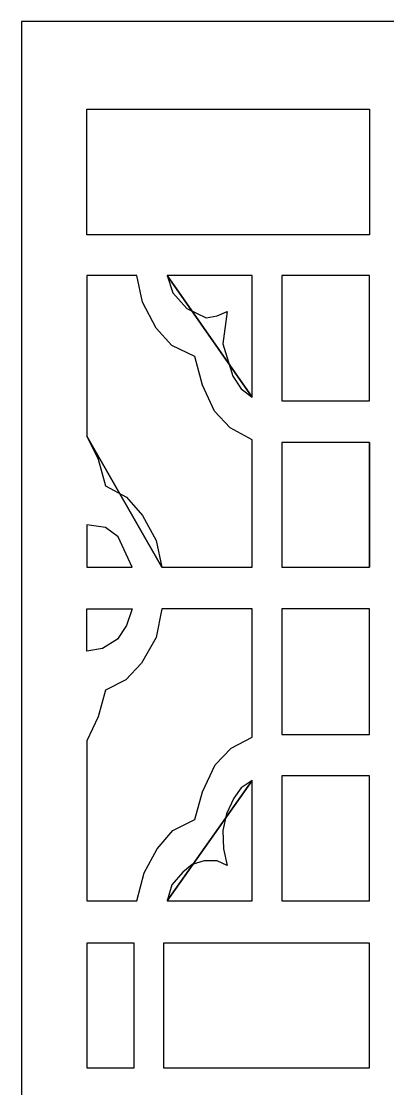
# Model space of a CAD drawing. Header units: centimetres. Extents: x 9.53 to 17.19, y 1.34 to 9.
# Drawn here: x 9.532 to 10.846, y 5.172 to 9.001 of the extents above; entities that cross this region are included whole.
import ezdxf

# ---------------------------------------------------------------- set-up
doc = ezdxf.new("R2010")
doc.units = ezdxf.units.CM
doc.header["$MEASUREMENT"] = 0
doc.layers.add('layer 1', color=7, linetype='Continuous')

msp = doc.modelspace()

# ---------------------------------------------------------------- linework, layer by layer
at = {"layer": 'layer 1', "color": 250, "lineweight": 30}
for points, knots in [([(17.19217, 9.00077), (17.19217, 9.00077), (17.19217, 1.34404), (17.19217, 1.34404), (17.19217, 1.34404), (17.19217, 1.34404), (9.53212, 1.34404), (9.53212, 1.34404), (9.53212, 1.34404), (9.53212, 1.34404), (9.53212, 9.00077), (9.53212, 9.00077), (9.53212, 9.00077), (9.53212, 9.00077), (17.19217, 9.00077), (17.19217, 9.00077)], [0, 0, 0, 0, 0.2, 0.2, 0.2, 0.2, 0.4, 0.4, 0.4, 0.4, 0.6, 0.6, 0.6, 0.6, 1, 1, 1, 1]), ([(9.76736, 8.23543), (9.76736, 8.23543), (10.78119, 8.23543), (10.78119, 8.23543), (10.78119, 8.23543), (10.78119, 8.23543), (10.78119, 8.68602), (10.78119, 8.68602), (10.78119, 8.68602), (10.78119, 8.68602), (10.41674, 8.68602), (10.41674, 8.68602), (10.41674, 8.68602), (10.41674, 8.68602), (9.98934, 8.68602), (9.98934, 8.68602), (9.98934, 8.68602), (9.98934, 8.68602), (9.76736, 8.68602), (9.76736, 8.68602), (9.76736, 8.68602), (9.76736, 8.68602), (9.76736, 8.23543), (9.76736, 8.23543)], [0, 0, 0, 0, 0.1428571, 0.1428571, 0.1428571, 0.1428571, 0.2857143, 0.2857143, 0.2857143, 0.2857143, 0.4285714, 0.4285714, 0.4285714, 0.4285714, 0.5714286, 0.5714286, 0.5714286, 0.5714286, 0.7142857, 0.7142857, 0.7142857, 0.7142857, 1, 1, 1, 1]), ([(9.76736, 7.51316), (9.76736, 7.51316), (9.76736, 8.08965), (9.76736, 8.08965), (9.76736, 8.08965), (9.76736, 8.08965), (9.94627, 8.08965), (9.94627, 8.08965), (9.94627, 8.08965), (9.94627, 8.08965), (9.96615, 7.99357), (9.96615, 7.99357), (9.96615, 7.99357), (9.96615, 7.99357), (10.01584, 7.9008), (10.01584, 7.9008), (10.01584, 7.9008), (10.01584, 7.9008), (10.07217, 7.83785), (10.07217, 7.83785), (10.07217, 7.83785), (10.07217, 7.83785), (10.155, 7.79809), (10.155, 7.79809), (10.155, 7.79809), (10.155, 7.79809), (10.1815, 7.69538), (10.1815, 7.69538), (10.1815, 7.69538), (10.1815, 7.69538), (10.22457, 7.60261), (10.22457, 7.60261), (10.22457, 7.60261), (10.22457, 7.60261), (10.2809, 7.54297), (10.2809, 7.54297), (10.2809, 7.54297), (10.2809, 7.54297), (10.36041, 7.4999), (10.36041, 7.4999), (10.36041, 7.4999), (10.36041, 7.4999), (10.36041, 7.04269), (10.36041, 7.04269), (10.36041, 7.04269), (10.36041, 7.04269), (10.03572, 7.04269), (10.03572, 7.04269), (10.03572, 7.04269), (10.03572, 7.04269), (9.76736, 7.51316), (9.76736, 7.51316)], [0, 0, 0, 0, 0.0714286, 0.0714286, 0.0714286, 0.0714286, 0.1428571, 0.1428571, 0.1428571, 0.1428571, 0.2142857, 0.2142857, 0.2142857, 0.2142857, 0.2857143, 0.2857143, 0.2857143, 0.2857143, 0.3571429, 0.3571429, 0.3571429, 0.3571429, 0.4285714, 0.4285714, 0.4285714, 0.4285714, 0.5, 0.5, 0.5, 0.5, 0.5714286, 0.5714286, 0.5714286, 0.5714286, 0.6428571, 0.6428571, 0.6428571, 0.6428571, 0.7142857, 0.7142857, 0.7142857, 0.7142857, 0.7857143, 0.7857143, 0.7857143, 0.7857143, 0.8571429, 0.8571429, 0.8571429, 0.8571429, 1, 1, 1, 1]), ([(10.0556, 8.08965), (10.0556, 8.08965), (10.36041, 8.08965), (10.36041, 8.08965), (10.36041, 8.08965), (10.36041, 8.08965), (10.36041, 7.65231), (10.36041, 7.65231), (10.36041, 7.65231), (10.36041, 7.65231), (10.0556, 8.08965), (10.0556, 8.08965)], [0, 0, 0, 0, 0.25, 0.25, 0.25, 0.25, 0.5, 0.5, 0.5, 0.5, 1, 1, 1, 1]), ([(10.36041, 7.65231), (10.36041, 7.65231), (10.32066, 7.68213), (10.32066, 7.68213), (10.32066, 7.68213), (10.32066, 7.68213), (10.29084, 7.72851), (10.29084, 7.72851), (10.29084, 7.72851), (10.29084, 7.72851), (10.25439, 7.84447), (10.25439, 7.84447), (10.25439, 7.84447), (10.25439, 7.84447), (10.27096, 7.96043), (10.27096, 7.96043), (10.27096, 7.96043), (10.27096, 7.96043), (10.23451, 7.94387), (10.23451, 7.94387), (10.23451, 7.94387), (10.23451, 7.94387), (10.19475, 7.93724), (10.19475, 7.93724), (10.19475, 7.93724), (10.19475, 7.93724), (10.12518, 7.97037), (10.12518, 7.97037), (10.12518, 7.97037), (10.12518, 7.97037), (10.07548, 8.0267), (10.07548, 8.0267), (10.07548, 8.0267), (10.07548, 8.0267), (10.0556, 8.08965), (10.0556, 8.08965), (10.0556, 8.08965), (10.0556, 8.08965), (10.36041, 7.65231), (10.36041, 7.65231)], [0, 0, 0, 0, 0.0909091, 0.0909091, 0.0909091, 0.0909091, 0.1818182, 0.1818182, 0.1818182, 0.1818182, 0.2727273, 0.2727273, 0.2727273, 0.2727273, 0.3636364, 0.3636364, 0.3636364, 0.3636364, 0.4545455, 0.4545455, 0.4545455, 0.4545455, 0.5454545, 0.5454545, 0.5454545, 0.5454545, 0.6363636, 0.6363636, 0.6363636, 0.6363636, 0.7272727, 0.7272727, 0.7272727, 0.7272727, 0.8181818, 0.8181818, 0.8181818, 0.8181818, 1, 1, 1, 1]), ([(10.78119, 7.63906), (10.78119, 7.63906), (10.46643, 7.63906), (10.46643, 7.63906), (10.46643, 7.63906), (10.46643, 7.63906), (10.46643, 8.08965), (10.46643, 8.08965), (10.46643, 8.08965), (10.46643, 8.08965), (10.78119, 8.08965), (10.78119, 8.08965), (10.78119, 8.08965), (10.78119, 8.08965), (10.78119, 7.63906), (10.78119, 7.63906)], [0, 0, 0, 0, 0.2, 0.2, 0.2, 0.2, 0.4, 0.4, 0.4, 0.4, 0.6, 0.6, 0.6, 0.6, 1, 1, 1, 1]), ([(10.03572, 7.04269), (10.03572, 7.04269), (10.01584, 7.13877), (10.01584, 7.13877), (10.01584, 7.13877), (10.01584, 7.13877), (9.96615, 7.22822), (9.96615, 7.22822), (9.96615, 7.22822), (9.96615, 7.22822), (9.90982, 7.29449), (9.90982, 7.29449), (9.90982, 7.29449), (9.90982, 7.29449), (9.83362, 7.33424), (9.83362, 7.33424), (9.83362, 7.33424), (9.83362, 7.33424), (9.80711, 7.43033), (9.80711, 7.43033), (9.80711, 7.43033), (9.80711, 7.43033), (9.76736, 7.51316), (9.76736, 7.51316), (9.76736, 7.51316), (9.76736, 7.51316), (10.03572, 7.04269), (10.03572, 7.04269)], [0, 0, 0, 0, 0.125, 0.125, 0.125, 0.125, 0.25, 0.25, 0.25, 0.25, 0.375, 0.375, 0.375, 0.375, 0.5, 0.5, 0.5, 0.5, 0.625, 0.625, 0.625, 0.625, 0.75, 0.75, 0.75, 0.75, 1, 1, 1, 1]), ([(10.78119, 7.04269), (10.78119, 7.04269), (10.46643, 7.04269), (10.46643, 7.04269), (10.46643, 7.04269), (10.46643, 7.04269), (10.46643, 7.48996), (10.46643, 7.48996), (10.46643, 7.48996), (10.46643, 7.48996), (10.78119, 7.48996), (10.78119, 7.48996), (10.78119, 7.48996), (10.78119, 7.48996), (10.78119, 7.04269), (10.78119, 7.04269)], [0, 0, 0, 0, 0.2, 0.2, 0.2, 0.2, 0.4, 0.4, 0.4, 0.4, 0.6, 0.6, 0.6, 0.6, 1, 1, 1, 1]), ([(10.78119, 7.48996), (10.78119, 7.48996), (10.78119, 7.04269), (10.78119, 7.04269), (10.78119, 7.04269), (10.78119, 7.04269), (10.78119, 7.48996), (10.78119, 7.48996)], [0, 0, 0, 0, 0.3333333, 0.3333333, 0.3333333, 0.3333333, 1, 1, 1, 1]), ([(9.76736, 7.04269), (9.76736, 7.04269), (9.76736, 7.19509), (9.76736, 7.19509), (9.76736, 7.19509), (9.76736, 7.19509), (9.83362, 7.18515), (9.83362, 7.18515), (9.83362, 7.18515), (9.83362, 7.18515), (9.88, 7.15202), (9.88, 7.15202), (9.88, 7.15202), (9.88, 7.15202), (9.9297, 7.04269), (9.9297, 7.04269), (9.9297, 7.04269), (9.9297, 7.04269), (9.76736, 7.04269), (9.76736, 7.04269)], [0, 0, 0, 0, 0.1666667, 0.1666667, 0.1666667, 0.1666667, 0.3333333, 0.3333333, 0.3333333, 0.3333333, 0.5, 0.5, 0.5, 0.5, 0.6666667, 0.6666667, 0.6666667, 0.6666667, 1, 1, 1, 1]), ([(9.9297, 6.89359), (9.9297, 6.89359), (9.76736, 6.89359), (9.76736, 6.89359), (9.76736, 6.89359), (9.76736, 6.89359), (9.76736, 6.74119), (9.76736, 6.74119), (9.76736, 6.74119), (9.76736, 6.74119), (9.82368, 6.75113), (9.82368, 6.75113), (9.82368, 6.75113), (9.82368, 6.75113), (9.87669, 6.78426), (9.87669, 6.78426), (9.87669, 6.78426), (9.87669, 6.78426), (9.90982, 6.83396), (9.90982, 6.83396), (9.90982, 6.83396), (9.90982, 6.83396), (9.9297, 6.89359), (9.9297, 6.89359)], [0, 0, 0, 0, 0.1428571, 0.1428571, 0.1428571, 0.1428571, 0.2857143, 0.2857143, 0.2857143, 0.2857143, 0.4285714, 0.4285714, 0.4285714, 0.4285714, 0.5714286, 0.5714286, 0.5714286, 0.5714286, 0.7142857, 0.7142857, 0.7142857, 0.7142857, 1, 1, 1, 1]), ([(10.03572, 6.89359), (10.03572, 6.89359), (10.36041, 6.89359), (10.36041, 6.89359), (10.36041, 6.89359), (10.36041, 6.89359), (10.36041, 6.43306), (10.36041, 6.43306), (10.36041, 6.43306), (10.36041, 6.43306), (10.28421, 6.3933), (10.28421, 6.3933), (10.28421, 6.3933), (10.28421, 6.3933), (10.22789, 6.33367), (10.22789, 6.33367), (10.22789, 6.33367), (10.22789, 6.33367), (10.1815, 6.23759), (10.1815, 6.23759), (10.1815, 6.23759), (10.1815, 6.23759), (10.155, 6.13819), (10.155, 6.13819), (10.155, 6.13819), (10.155, 6.13819), (10.07548, 6.09843), (10.07548, 6.09843), (10.07548, 6.09843), (10.07548, 6.09843), (10.01916, 6.03217), (10.01916, 6.03217), (10.01916, 6.03217), (10.01916, 6.03217), (9.97277, 5.94603), (9.97277, 5.94603), (9.97277, 5.94603), (9.97277, 5.94603), (9.94627, 5.84663), (9.94627, 5.84663), (9.94627, 5.84663), (9.94627, 5.84663), (9.76736, 5.84663), (9.76736, 5.84663), (9.76736, 5.84663), (9.76736, 5.84663), (9.76736, 6.41981), (9.76736, 6.41981), (9.76736, 6.41981), (9.76736, 6.41981), (9.80711, 6.50595), (9.80711, 6.50595), (9.80711, 6.50595), (9.80711, 6.50595), (9.83362, 6.60203), (9.83362, 6.60203), (9.83362, 6.60203), (9.83362, 6.60203), (9.90651, 6.63848), (9.90651, 6.63848), (9.90651, 6.63848), (9.90651, 6.63848), (9.96283, 6.69812), (9.96283, 6.69812), (9.96283, 6.69812), (9.96283, 6.69812), (10.01584, 6.79089), (10.01584, 6.79089), (10.01584, 6.79089), (10.01584, 6.79089), (10.03572, 6.89359), (10.03572, 6.89359)], [0, 0, 0, 0, 0.0526316, 0.0526316, 0.0526316, 0.0526316, 0.1052632, 0.1052632, 0.1052632, 0.1052632, 0.1578947, 0.1578947, 0.1578947, 0.1578947, 0.2105263, 0.2105263, 0.2105263, 0.2105263, 0.2631579, 0.2631579, 0.2631579, 0.2631579, 0.3157895, 0.3157895, 0.3157895, 0.3157895, 0.3684211, 0.3684211, 0.3684211, 0.3684211, 0.4210526, 0.4210526, 0.4210526, 0.4210526, 0.4736842, 0.4736842, 0.4736842, 0.4736842, 0.5263158, 0.5263158, 0.5263158, 0.5263158, 0.5789474, 0.5789474, 0.5789474, 0.5789474, 0.6315789, 0.6315789, 0.6315789, 0.6315789, 0.6842105, 0.6842105, 0.6842105, 0.6842105, 0.7368421, 0.7368421, 0.7368421, 0.7368421, 0.7894737, 0.7894737, 0.7894737, 0.7894737, 0.8421053, 0.8421053, 0.8421053, 0.8421053, 0.8947368, 0.8947368, 0.8947368, 0.8947368, 1, 1, 1, 1]), ([(10.78119, 6.443), (10.78119, 6.443), (10.46643, 6.443), (10.46643, 6.443), (10.46643, 6.443), (10.46643, 6.443), (10.46643, 6.89359), (10.46643, 6.89359), (10.46643, 6.89359), (10.46643, 6.89359), (10.78119, 6.89359), (10.78119, 6.89359), (10.78119, 6.89359), (10.78119, 6.89359), (10.78119, 6.443), (10.78119, 6.443)], [0, 0, 0, 0, 0.2, 0.2, 0.2, 0.2, 0.4, 0.4, 0.4, 0.4, 0.6, 0.6, 0.6, 0.6, 1, 1, 1, 1]), ([(10.78119, 5.84663), (10.78119, 5.84663), (10.46643, 5.84663), (10.46643, 5.84663), (10.46643, 5.84663), (10.46643, 5.84663), (10.46643, 6.29391), (10.46643, 6.29391), (10.46643, 6.29391), (10.46643, 6.29391), (10.78119, 6.29391), (10.78119, 6.29391), (10.78119, 6.29391), (10.78119, 6.29391), (10.78119, 5.84663), (10.78119, 5.84663)], [0, 0, 0, 0, 0.2, 0.2, 0.2, 0.2, 0.4, 0.4, 0.4, 0.4, 0.6, 0.6, 0.6, 0.6, 1, 1, 1, 1]), ([(10.36041, 6.27734), (10.36041, 6.27734), (10.36041, 5.84663), (10.36041, 5.84663), (10.36041, 5.84663), (10.36041, 5.84663), (10.0556, 5.84663), (10.0556, 5.84663), (10.0556, 5.84663), (10.0556, 5.84663), (10.36041, 6.27734), (10.36041, 6.27734)], [0, 0, 0, 0, 0.25, 0.25, 0.25, 0.25, 0.5, 0.5, 0.5, 0.5, 1, 1, 1, 1]), ([(10.0556, 5.84663), (10.0556, 5.84663), (10.07217, 5.90296), (10.07217, 5.90296), (10.07217, 5.90296), (10.07217, 5.90296), (10.11193, 5.94934), (10.11193, 5.94934), (10.11193, 5.94934), (10.11193, 5.94934), (10.14506, 5.97585), (10.14506, 5.97585), (10.14506, 5.97585), (10.14506, 5.97585), (10.18813, 5.9891), (10.18813, 5.9891), (10.18813, 5.9891), (10.18813, 5.9891), (10.23451, 5.9891), (10.23451, 5.9891), (10.23451, 5.9891), (10.23451, 5.9891), (10.27096, 5.97253), (10.27096, 5.97253), (10.27096, 5.97253), (10.27096, 5.97253), (10.2577, 6.03217), (10.2577, 6.03217), (10.2577, 6.03217), (10.2577, 6.03217), (10.25439, 6.09843), (10.25439, 6.09843), (10.25439, 6.09843), (10.25439, 6.09843), (10.26764, 6.15807), (10.26764, 6.15807), (10.26764, 6.15807), (10.26764, 6.15807), (10.29415, 6.21439), (10.29415, 6.21439), (10.29415, 6.21439), (10.29415, 6.21439), (10.32066, 6.25084), (10.32066, 6.25084), (10.32066, 6.25084), (10.32066, 6.25084), (10.36041, 6.27734), (10.36041, 6.27734), (10.36041, 6.27734), (10.36041, 6.27734), (10.0556, 5.84663), (10.0556, 5.84663)], [0, 0, 0, 0, 0.0714286, 0.0714286, 0.0714286, 0.0714286, 0.1428571, 0.1428571, 0.1428571, 0.1428571, 0.2142857, 0.2142857, 0.2142857, 0.2142857, 0.2857143, 0.2857143, 0.2857143, 0.2857143, 0.3571429, 0.3571429, 0.3571429, 0.3571429, 0.4285714, 0.4285714, 0.4285714, 0.4285714, 0.5, 0.5, 0.5, 0.5, 0.5714286, 0.5714286, 0.5714286, 0.5714286, 0.6428571, 0.6428571, 0.6428571, 0.6428571, 0.7142857, 0.7142857, 0.7142857, 0.7142857, 0.7857143, 0.7857143, 0.7857143, 0.7857143, 0.8571429, 0.8571429, 0.8571429, 0.8571429, 1, 1, 1, 1]), ([(9.93633, 5.69423), (9.93633, 5.69423), (9.93633, 5.24695), (9.93633, 5.24695), (9.93633, 5.24695), (9.93633, 5.24695), (9.76736, 5.24695), (9.76736, 5.24695), (9.76736, 5.24695), (9.76736, 5.24695), (9.76736, 5.69423), (9.76736, 5.69423), (9.76736, 5.69423), (9.76736, 5.69423), (9.93633, 5.69423), (9.93633, 5.69423)], [0, 0, 0, 0, 0.2, 0.2, 0.2, 0.2, 0.4, 0.4, 0.4, 0.4, 0.6, 0.6, 0.6, 0.6, 1, 1, 1, 1]), ([(10.78119, 5.24695), (10.78119, 5.24695), (10.04235, 5.24695), (10.04235, 5.24695), (10.04235, 5.24695), (10.04235, 5.24695), (10.04235, 5.69423), (10.04235, 5.69423), (10.04235, 5.69423), (10.04235, 5.69423), (10.78119, 5.69423), (10.78119, 5.69423), (10.78119, 5.69423), (10.78119, 5.69423), (10.78119, 5.24695), (10.78119, 5.24695)], [0, 0, 0, 0, 0.2, 0.2, 0.2, 0.2, 0.4, 0.4, 0.4, 0.4, 0.6, 0.6, 0.6, 0.6, 1, 1, 1, 1])]:
    msp.add_open_spline(points, degree=3, knots=knots, dxfattribs=at)

doc.saveas('drawing.dxf')
